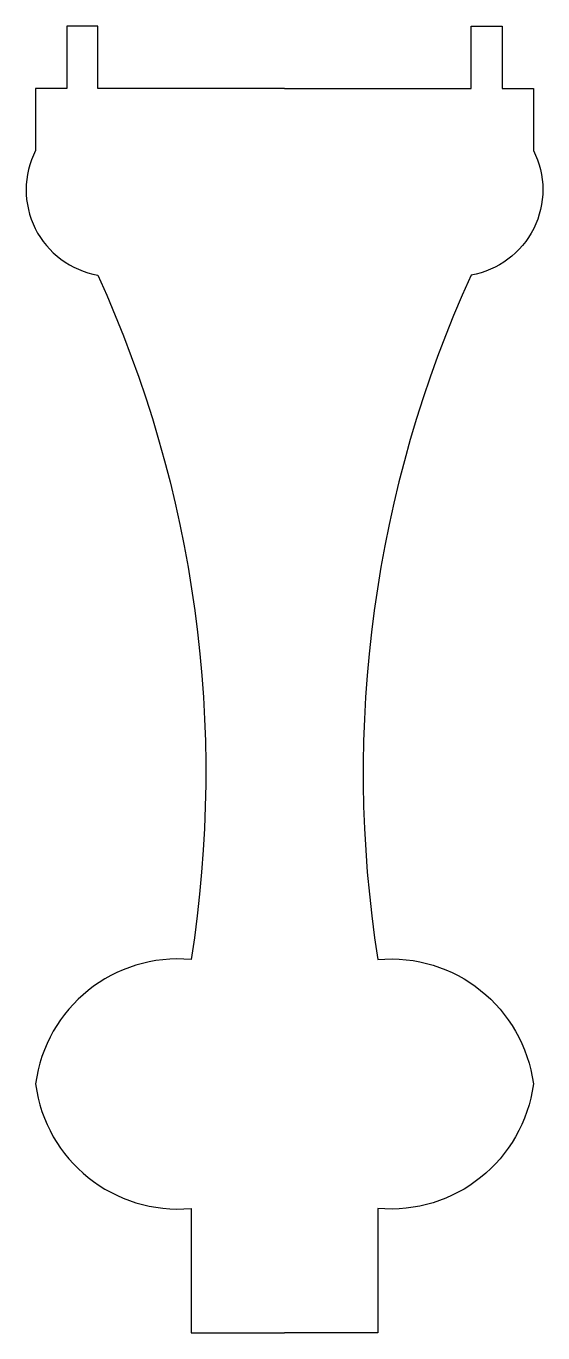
# Model space of a CAD drawing. Header units: inches. Extents: x 12.1 to 20.4, y 3.6 to 24.6.
import ezdxf

# ---------------------------------------------------------------- set-up
doc = ezdxf.new("R2010")
doc.units = ezdxf.units.IN
doc.header["$MEASUREMENT"] = 0

msp = doc.modelspace()

# ---------------------------------------------------------------- linework, layer by layer
for points in [[(16.224, 23.619), (13.224, 23.619), (13.224, 24.619), (12.724, 24.619), (12.724, 23.619), (12.224, 23.619), (12.224, 22.619, 0.505606), (13.224, 20.619, -0.146923), (14.724, 9.619, 0.402815), (12.224, 7.619, 0.402815), (14.724, 5.619), (14.724, 3.619), (16.224, 3.619)], [(16.224, 23.619), (19.224, 23.619), (19.224, 24.619), (19.724, 24.619), (19.724, 23.619), (20.224, 23.619), (20.224, 22.619, -0.505606), (19.224, 20.619, 0.146923), (17.724, 9.619, -0.402815), (20.224, 7.619, -0.402815), (17.724, 5.619), (17.724, 3.619), (16.224, 3.619)]]:
    msp.add_lwpolyline(points, format="xyb")

doc.saveas('drawing.dxf')
